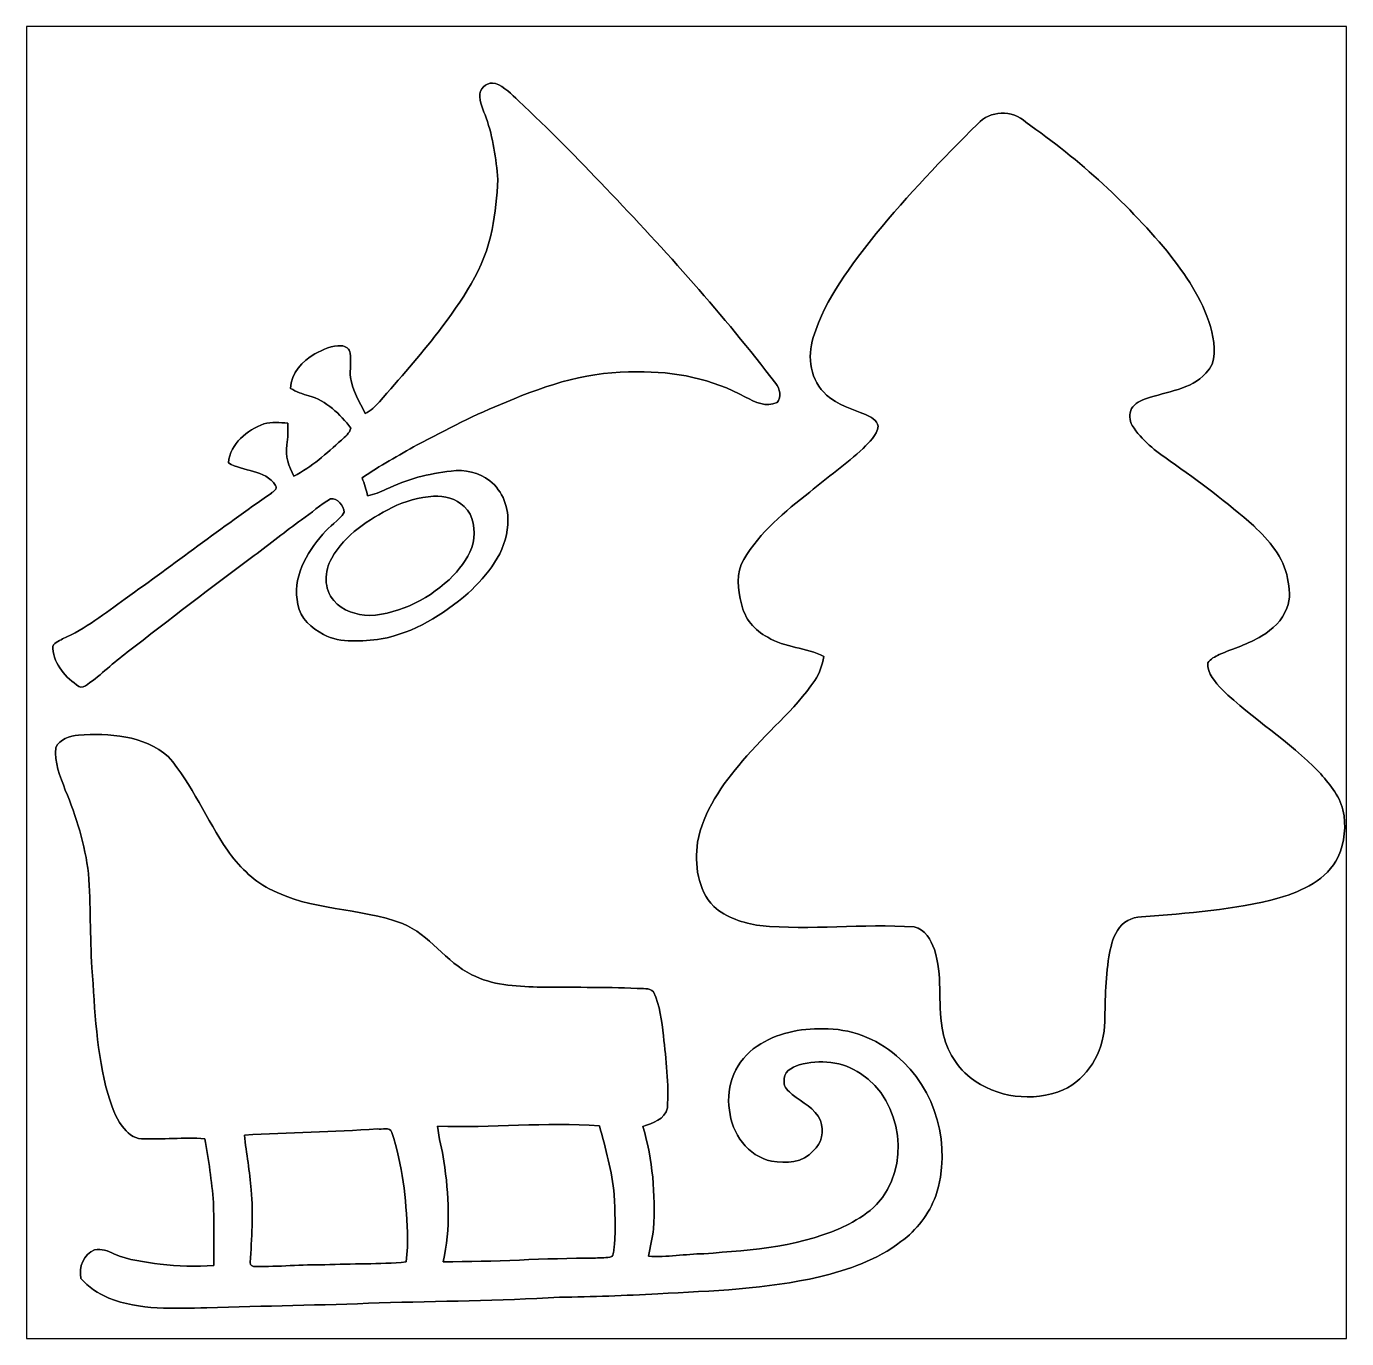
# Model space of a CAD drawing. Header units: centimetres. Extents: x -16.8 to 16.8, y -16.7 to 16.7.
import ezdxf

# ---------------------------------------------------------------- set-up
doc = ezdxf.new("R2010")
doc.units = ezdxf.units.CM
doc.header["$MEASUREMENT"] = 0
doc.layers.add('Layer 1', color=7, linetype='Continuous')

msp = doc.modelspace()

# ---------------------------------------------------------------- linework, layer by layer
at = {"layer": 'Layer 1', "color": 7}
for points, knots in [([(-16.77458, 16.66875), (-16.77458, 16.66875), (16.77458, 16.66875), (16.77458, 16.66875), (16.77458, 16.66875), (16.77458, 16.66875), (16.77458, -16.66875), (16.77458, -16.66875), (16.77458, -16.66875), (16.77458, -16.66875), (-16.77458, -16.66875), (-16.77458, -16.66875), (-16.77458, -16.66875), (-16.77458, -16.66875), (-16.77458, 16.66875), (-16.77458, 16.66875), (-16.77458, 16.66875), (-16.77458, 16.66875), (-16.77458, 16.66875), (-16.77458, 16.66875)], [0, 0, 0, 0, 0.16666667, 0.16666667, 0.16666667, 0.16666667, 0.33333333, 0.33333333, 0.33333333, 0.33333333, 0.5, 0.5, 0.5, 0.5, 0.66666667, 0.66666667, 0.66666667, 0.66666667, 1, 1, 1, 1]), ([(-5.24969, 14.95884), (-5.26486, 14.74047), (-5.15691, 14.54467), (-5.0927, 14.34324), (-5.0927, 14.34324), (-4.90432, 13.84441), (-4.84399, 13.30995), (-4.79108, 12.7829), (-4.79108, 12.7829), (-4.8006, 12.35392), (-4.8701, 11.92777), (-4.93959, 11.50514), (-4.93959, 11.50514), (-5.12233, 10.52371), (-5.71394, 9.69186), (-6.30061, 8.91046), (-6.30061, 8.91046), (-6.77827, 8.29874), (-7.29051, 7.71525), (-7.80203, 7.13211), (-7.80203, 7.13211), (-7.90399, 7.01216), (-8.02076, 6.90562), (-8.16151, 6.83366), (-8.16151, 6.83366), (-8.30368, 7.1307), (-8.48819, 7.4168), (-8.53793, 7.74876), (-8.53793, 7.74876), (-8.55274, 7.95373), (-8.52593, 8.1594), (-8.54498, 8.36436), (-8.54498, 8.36436), (-8.55098, 8.47584), (-8.66528, 8.54675), (-8.76723, 8.55557), (-8.76723, 8.55557), (-9.00924, 8.56862), (-9.23325, 8.45961), (-9.44069, 8.34849), (-9.44069, 8.34849), (-9.76595, 8.17104), (-10.05558, 7.86201), (-10.05946, 7.47042), (-10.05946, 7.47042), (-9.91306, 7.3914), (-9.76101, 7.32226), (-9.59767, 7.28627), (-9.59767, 7.28627), (-9.14859, 7.16703), (-8.80463, 6.81637), (-8.52629, 6.46218), (-8.52629, 6.46218), (-8.56121, 6.33236), (-8.67516, 6.24664), (-8.76794, 6.15738), (-8.76794, 6.15738), (-9.14823, 5.8233), (-9.52041, 5.4677), (-9.98008, 5.24334), (-9.98008, 5.24334), (-10.09615, 5.48816), (-10.21009, 5.75733), (-10.15259, 6.03426), (-10.15259, 6.03426), (-10.12684, 6.21841), (-10.12931, 6.40433), (-10.13284, 6.58918), (-10.13284, 6.58918), (-10.33321, 6.60082), (-10.541, 6.62411), (-10.73679, 6.57119), (-10.73679, 6.57119), (-11.16542, 6.40256), (-11.59263, 6.08118), (-11.6399, 5.58483), (-11.6399, 5.58483), (-11.26384, 5.33894), (-10.71139, 5.42608), (-10.44469, 5.00486), (-10.44469, 5.00486), (-10.38472, 4.91525), (-10.49937, 4.85281), (-10.55793, 4.80519), (-10.55793, 4.80519), (-11.81029, 3.93665), (-13.01926, 3.00778), (-14.26316, 2.1276), (-14.26316, 2.1276), (-14.77151, 1.75613), (-15.27422, 1.36349), (-15.85419, 1.10843), (-15.85419, 1.10843), (-15.94803, 1.04528), (-16.11665, 1.00471), (-16.10466, 0.86466), (-16.10466, 0.86466), (-16.07185, 0.45367), (-15.77305, 0.11924), (-15.44285, -0.09807), (-15.44285, -0.09807), (-15.37264, -0.15381), (-15.28798, -0.09031), (-15.22589, -0.05221), (-15.22589, -0.05221), (-14.87099, 0.20144), (-14.55773, 0.50729), (-14.21095, 0.77117), (-14.21095, 0.77117), (-13.13815, 1.59138), (-12.07664, 2.42746), (-10.98656, 3.22509), (-10.98656, 3.22509), (-10.58016, 3.52249), (-10.1914, 3.84316), (-9.77865, 4.13244), (-9.77865, 4.13244), (-9.52923, 4.30495), (-9.3091, 4.51873), (-9.04416, 4.66866), (-9.04416, 4.66866), (-8.86001, 4.68665), (-8.71855, 4.49016), (-8.69668, 4.32576), (-8.69668, 4.32576), (-8.83179, 4.10316), (-9.07662, 3.97298), (-9.23925, 3.77049), (-9.23925, 3.77049), (-9.65447, 3.28824), (-10.03194, 2.64301), (-9.87354, 1.9812), (-9.87354, 1.9812), (-9.81463, 1.63266), (-9.52571, 1.37231), (-9.22161, 1.22202), (-9.22161, 1.22202), (-8.77429, 0.9839), (-8.2423, 1.05445), (-7.76041, 1.10596), (-7.76041, 1.10596), (-6.92644, 1.26189), (-6.18067, 1.71697), (-5.54884, 2.26801), (-5.54884, 2.26801), (-5.05601, 2.72486), (-4.57659, 3.30306), (-4.54201, 4.00579), (-4.54201, 4.00579), (-4.50003, 4.42383), (-4.66725, 4.86269), (-4.99674, 5.12692), (-4.99674, 5.12692), (-5.26944, 5.34353), (-5.63739, 5.41514), (-5.97817, 5.3721), (-5.97817, 5.3721), (-6.54791, 5.30966), (-7.11306, 5.16467), (-7.62811, 4.90961), (-7.62811, 4.90961), (-7.7791, 4.83623), (-7.93785, 4.77837), (-8.10189, 4.74204), (-8.10189, 4.74204), (-8.14176, 4.89726), (-8.18515, 5.05072), (-8.24195, 5.20065), (-8.24195, 5.20065), (-7.79427, 5.50898), (-7.31626, 5.76933), (-6.84424, 6.03709), (-6.84424, 6.03709), (-6.09882, 6.41985), (-5.35975, 6.82025), (-4.57694, 7.12329), (-4.57694, 7.12329), (-3.52919, 7.57696), (-2.40594, 7.9248), (-1.25236, 7.88917), (-1.25236, 7.88917), (-0.30127, 7.91386), (0.66358, 7.71066), (1.50036, 7.25205), (1.50036, 7.25205), (1.74449, 7.12117), (2.02424, 6.98465), (2.30329, 7.11271), (2.30329, 7.11271), (2.42288, 7.25452), (2.37666, 7.46125), (2.27189, 7.59707), (2.27189, 7.59707), (0.93768, 9.33873), (-0.52952, 10.97421), (-2.04611, 12.55783), (-2.04611, 12.55783), (-2.76754, 13.31771), (-3.50485, 14.06349), (-4.26861, 14.78104), (-4.26861, 14.78104), (-4.4517, 14.94261), (-4.61821, 15.13628), (-4.85634, 15.21813), (-4.85634, 15.21813), (-5.03837, 15.26928), (-5.2197, 15.13452), (-5.24969, 14.95884), (-5.24969, 14.95884), (-5.24969, 14.95884), (-5.24969, 14.95884), (-5.24969, 14.95884)], [0, 0, 0, 0, 0.01851852, 0.01851852, 0.01851852, 0.01851852, 0.03703704, 0.03703704, 0.03703704, 0.03703704, 0.05555556, 0.05555556, 0.05555556, 0.05555556, 0.07407407, 0.07407407, 0.07407407, 0.07407407, 0.09259259, 0.09259259, 0.09259259, 0.09259259, 0.11111111, 0.11111111, 0.11111111, 0.11111111, 0.12962963, 0.12962963, 0.12962963, 0.12962963, 0.14814815, 0.14814815, 0.14814815, 0.14814815, 0.16666667, 0.16666667, 0.16666667, 0.16666667, 0.18518519, 0.18518519, 0.18518519, 0.18518519, 0.2037037, 0.2037037, 0.2037037, 0.2037037, 0.22222222, 0.22222222, 0.22222222, 0.22222222, 0.24074074, 0.24074074, 0.24074074, 0.24074074, 0.25925926, 0.25925926, 0.25925926, 0.25925926, 0.27777778, 0.27777778, 0.27777778, 0.27777778, 0.2962963, 0.2962963, 0.2962963, 0.2962963, 0.31481481, 0.31481481, 0.31481481, 0.31481481, 0.33333333, 0.33333333, 0.33333333, 0.33333333, 0.35185185, 0.35185185, 0.35185185, 0.35185185, 0.37037037, 0.37037037, 0.37037037, 0.37037037, 0.38888889, 0.38888889, 0.38888889, 0.38888889, 0.40740741, 0.40740741, 0.40740741, 0.40740741, 0.42592593, 0.42592593, 0.42592593, 0.42592593, 0.44444444, 0.44444444, 0.44444444, 0.44444444, 0.46296296, 0.46296296, 0.46296296, 0.46296296, 0.48148148, 0.48148148, 0.48148148, 0.48148148, 0.5, 0.5, 0.5, 0.5, 0.51851852, 0.51851852, 0.51851852, 0.51851852, 0.53703704, 0.53703704, 0.53703704, 0.53703704, 0.55555556, 0.55555556, 0.55555556, 0.55555556, 0.57407407, 0.57407407, 0.57407407, 0.57407407, 0.59259259, 0.59259259, 0.59259259, 0.59259259, 0.61111111, 0.61111111, 0.61111111, 0.61111111, 0.62962963, 0.62962963, 0.62962963, 0.62962963, 0.64814815, 0.64814815, 0.64814815, 0.64814815, 0.66666667, 0.66666667, 0.66666667, 0.66666667, 0.68518519, 0.68518519, 0.68518519, 0.68518519, 0.7037037, 0.7037037, 0.7037037, 0.7037037, 0.72222222, 0.72222222, 0.72222222, 0.72222222, 0.74074074, 0.74074074, 0.74074074, 0.74074074, 0.75925926, 0.75925926, 0.75925926, 0.75925926, 0.77777778, 0.77777778, 0.77777778, 0.77777778, 0.7962963, 0.7962963, 0.7962963, 0.7962963, 0.81481481, 0.81481481, 0.81481481, 0.81481481, 0.83333333, 0.83333333, 0.83333333, 0.83333333, 0.85185185, 0.85185185, 0.85185185, 0.85185185, 0.87037037, 0.87037037, 0.87037037, 0.87037037, 0.88888889, 0.88888889, 0.88888889, 0.88888889, 0.90740741, 0.90740741, 0.90740741, 0.90740741, 0.92592593, 0.92592593, 0.92592593, 0.92592593, 0.94444444, 0.94444444, 0.94444444, 0.94444444, 0.96296296, 0.96296296, 0.96296296, 0.96296296, 1, 1, 1, 1]), ([(7.40092, 14.18943), (6.49605, 13.30501), (5.63562, 12.37439), (4.82036, 11.40672), (4.82036, 11.40672), (4.18606, 10.59991), (3.53095, 9.76348), (3.22439, 8.76864), (3.22439, 8.76864), (3.06105, 8.26911), (3.15454, 7.65881), (3.56341, 7.30356), (3.56341, 7.30356), (3.84528, 7.05802), (4.20723, 6.94408), (4.54872, 6.80932), (4.54872, 6.80932), (4.68277, 6.7504), (4.84399, 6.66291), (4.87645, 6.50946), (4.87645, 6.50946), (4.83623, 6.27803), (4.65314, 6.10623), (4.49298, 5.94924), (4.49298, 5.94924), (4.06717, 5.54708), (3.58281, 5.21406), (3.13443, 4.83835), (3.13443, 4.83835), (2.50578, 4.34446), (1.87254, 3.82129), (1.45627, 3.12702), (1.45627, 3.12702), (1.25659, 2.78412), (1.30704, 2.36255), (1.39912, 1.99496), (1.39912, 1.99496), (1.48026, 1.63195), (1.72826, 1.31163), (2.06693, 1.15217), (2.06693, 1.15217), (2.50225, 0.87418), (3.04765, 0.90382), (3.49673, 0.65723), (3.49673, 0.65723), (3.44699, 0.44768), (3.38984, 0.23213), (3.26425, 0.05362), (3.26425, 0.05362), (2.74884, -0.71155), (2.01154, -1.28517), (1.42734, -1.99178), (1.42734, -1.99178), (0.91158, -2.59221), (0.42933, -3.26461), (0.28293, -4.05906), (0.28293, -4.05906), (0.20532, -4.62633), (0.28399, -5.25815), (0.69497, -5.68995), (0.69497, -5.68995), (1.01459, -5.98241), (1.44568, -6.10623), (1.86373, -6.17467), (1.86373, -6.17467), (3.169, -6.30696), (4.48169, -6.11434), (5.78838, -6.21171), (5.78838, -6.21171), (6.06884, -6.26816), (6.21383, -6.53909), (6.30273, -6.78639), (6.30273, -6.78639), (6.51933, -7.4295), (6.38422, -8.11883), (6.49922, -8.77817), (6.49922, -8.77817), (6.57542, -9.2643), (6.82554, -9.73102), (7.2136, -10.03829), (7.2136, -10.03829), (7.87012, -10.55158), (8.8071, -10.66835), (9.5758, -10.35262), (9.5758, -10.35262), (10.19881, -10.06616), (10.58227, -9.40294), (10.62955, -8.73196), (10.62955, -8.73196), (10.64683, -8.14246), (10.64507, -7.54944), (10.7382, -6.9656), (10.7382, -6.9656), (10.78265, -6.73559), (10.82499, -6.49781), (10.95798, -6.29955), (10.95798, -6.29955), (11.07899, -6.08365), (11.32029, -5.96194), (11.56406, -5.95665), (11.56406, -5.95665), (12.73775, -5.85576), (13.92696, -5.78309), (15.0689, -5.47264), (15.0689, -5.47264), (15.65451, -5.29519), (16.28704, -5.01474), (16.56433, -4.42983), (16.56433, -4.42983), (16.72766, -4.05977), (16.77917, -3.63291), (16.68604, -3.23815), (16.68604, -3.23815), (16.59537, -2.85679), (16.32303, -2.55834), (16.07502, -2.26907), (16.07502, -2.26907), (15.32643, -1.49084), (14.39122, -0.92604), (13.61264, -0.18133), (13.61264, -0.18133), (13.45106, 0.01517), (13.23199, 0.22437), (13.2521, 0.50024), (13.2521, 0.50024), (13.32124, 0.60078), (13.43484, 0.65687), (13.54173, 0.70838), (13.54173, 0.70838), (13.90262, 0.86325), (14.28503, 0.97614), (14.62087, 1.18428), (14.62087, 1.18428), (14.89745, 1.34479), (15.15463, 1.57656), (15.25623, 1.88842), (15.25623, 1.88842), (15.36594, 2.12549), (15.32537, 2.39713), (15.27881, 2.64442), (15.27881, 2.64442), (15.18179, 3.18382), (14.80291, 3.61209), (14.41909, 3.97686), (14.41909, 3.97686), (13.7474, 4.572), (13.02949, 5.11316), (12.2936, 5.6261), (12.2936, 5.6261), (11.9313, 5.87834), (11.56829, 6.15315), (11.33087, 6.53309), (11.33087, 6.53309), (11.26031, 6.65974), (11.24797, 6.82731), (11.31605, 6.95748), (11.31605, 6.95748), (11.3979, 7.09436), (11.55171, 7.16386), (11.6967, 7.21431), (11.6967, 7.21431), (12.20823, 7.39352), (12.81783, 7.43761), (13.20412, 7.85636), (13.20412, 7.85636), (13.49551, 8.12906), (13.42531, 8.56156), (13.35476, 8.91117), (13.35476, 8.91117), (13.17061, 9.62519), (12.76174, 10.25737), (12.31512, 10.83416), (12.31512, 10.83416), (11.25291, 12.13273), (10.00301, 13.27644), (8.62718, 14.23599), (8.62718, 14.23599), (8.28534, 14.55244), (7.71137, 14.54044), (7.40092, 14.18943), (7.40092, 14.18943), (7.40092, 14.18943), (7.40092, 14.18943), (7.40092, 14.18943)], [0, 0, 0, 0, 0.0212766, 0.0212766, 0.0212766, 0.0212766, 0.04255319, 0.04255319, 0.04255319, 0.04255319, 0.06382979, 0.06382979, 0.06382979, 0.06382979, 0.08510638, 0.08510638, 0.08510638, 0.08510638, 0.10638298, 0.10638298, 0.10638298, 0.10638298, 0.12765957, 0.12765957, 0.12765957, 0.12765957, 0.14893617, 0.14893617, 0.14893617, 0.14893617, 0.17021277, 0.17021277, 0.17021277, 0.17021277, 0.19148936, 0.19148936, 0.19148936, 0.19148936, 0.21276596, 0.21276596, 0.21276596, 0.21276596, 0.23404255, 0.23404255, 0.23404255, 0.23404255, 0.25531915, 0.25531915, 0.25531915, 0.25531915, 0.27659574, 0.27659574, 0.27659574, 0.27659574, 0.29787234, 0.29787234, 0.29787234, 0.29787234, 0.31914894, 0.31914894, 0.31914894, 0.31914894, 0.34042553, 0.34042553, 0.34042553, 0.34042553, 0.36170213, 0.36170213, 0.36170213, 0.36170213, 0.38297872, 0.38297872, 0.38297872, 0.38297872, 0.40425532, 0.40425532, 0.40425532, 0.40425532, 0.42553191, 0.42553191, 0.42553191, 0.42553191, 0.44680851, 0.44680851, 0.44680851, 0.44680851, 0.46808511, 0.46808511, 0.46808511, 0.46808511, 0.4893617, 0.4893617, 0.4893617, 0.4893617, 0.5106383, 0.5106383, 0.5106383, 0.5106383, 0.53191489, 0.53191489, 0.53191489, 0.53191489, 0.55319149, 0.55319149, 0.55319149, 0.55319149, 0.57446809, 0.57446809, 0.57446809, 0.57446809, 0.59574468, 0.59574468, 0.59574468, 0.59574468, 0.61702128, 0.61702128, 0.61702128, 0.61702128, 0.63829787, 0.63829787, 0.63829787, 0.63829787, 0.65957447, 0.65957447, 0.65957447, 0.65957447, 0.68085106, 0.68085106, 0.68085106, 0.68085106, 0.70212766, 0.70212766, 0.70212766, 0.70212766, 0.72340426, 0.72340426, 0.72340426, 0.72340426, 0.74468085, 0.74468085, 0.74468085, 0.74468085, 0.76595745, 0.76595745, 0.76595745, 0.76595745, 0.78723404, 0.78723404, 0.78723404, 0.78723404, 0.80851064, 0.80851064, 0.80851064, 0.80851064, 0.82978723, 0.82978723, 0.82978723, 0.82978723, 0.85106383, 0.85106383, 0.85106383, 0.85106383, 0.87234043, 0.87234043, 0.87234043, 0.87234043, 0.89361702, 0.89361702, 0.89361702, 0.89361702, 0.91489362, 0.91489362, 0.91489362, 0.91489362, 0.93617021, 0.93617021, 0.93617021, 0.93617021, 0.95744681, 0.95744681, 0.95744681, 0.95744681, 1, 1, 1, 1]), ([(-6.42514, 4.73004), (-6.14751, 4.74627), (-5.85153, 4.6796), (-5.65256, 4.47216), (-5.65256, 4.47216), (-5.39362, 4.24603), (-5.36399, 3.86468), (-5.41973, 3.54718), (-5.41973, 3.54718), (-5.49663, 3.22333), (-5.70971, 2.95875), (-5.9249, 2.71463), (-5.9249, 2.71463), (-6.49288, 2.15159), (-7.2457, 1.74837), (-8.05392, 1.70004), (-8.05392, 1.70004), (-8.38518, 1.72191), (-8.74219, 1.81434), (-8.96126, 2.08139), (-8.96126, 2.08139), (-9.22549, 2.36784), (-9.19939, 2.83563), (-9.01453, 3.15807), (-9.01453, 3.15807), (-8.68292, 3.76202), (-8.07508, 4.13632), (-7.4803, 4.44288), (-7.4803, 4.44288), (-7.15469, 4.6161), (-6.79097, 4.699), (-6.42514, 4.73004)], [0, 0, 0, 0, 0.11111111, 0.11111111, 0.11111111, 0.11111111, 0.22222222, 0.22222222, 0.22222222, 0.22222222, 0.33333333, 0.33333333, 0.33333333, 0.33333333, 0.44444444, 0.44444444, 0.44444444, 0.44444444, 0.55555556, 0.55555556, 0.55555556, 0.55555556, 0.66666667, 0.66666667, 0.66666667, 0.66666667, 0.77777778, 0.77777778, 0.77777778, 0.77777778, 1, 1, 1, 1]), ([(-15.45449, -1.33879), (-15.66439, -1.36278), (-15.93709, -1.43263), (-16.02246, -1.65135), (-16.02246, -1.65135), (-16.0722, -2.03024), (-15.91698, -2.38619), (-15.78575, -2.73191), (-15.78575, -2.73191), (-15.50106, -3.4096), (-15.28339, -4.12009), (-15.19767, -4.85211), (-15.19767, -4.85211), (-15.13664, -5.64938), (-15.16204, -6.45019), (-15.10771, -7.24817), (-15.10771, -7.24817), (-15.03574, -8.32732), (-14.9927, -9.42164), (-14.69954, -10.46903), (-14.69954, -10.46903), (-14.60853, -10.74737), (-14.52809, -11.04018), (-14.3383, -11.26984), (-14.3383, -11.26984), (-14.22329, -11.42718), (-14.05537, -11.59051), (-13.84829, -11.59157), (-13.84829, -11.59157), (-13.31242, -11.61062), (-12.77479, -11.55524), (-12.23927, -11.59016), (-12.23927, -11.59016), (-12.14296, -12.12744), (-12.06218, -12.6679), (-12.02231, -13.21259), (-12.02231, -13.21259), (-12.00115, -13.74528), (-12.01208, -14.27868), (-12.01244, -14.81173), (-12.01244, -14.81173), (-12.4654, -14.84101), (-12.9219, -14.84136), (-13.37204, -14.77716), (-13.37204, -14.77716), (-13.76962, -14.72142), (-14.1799, -14.68473), (-14.54856, -14.51328), (-14.54856, -14.51328), (-14.70201, -14.44202), (-14.86747, -14.38628), (-15.04033, -14.41132), (-15.04033, -14.41132), (-15.32502, -14.52351), (-15.44779, -14.85194), (-15.39064, -15.1384), (-15.39064, -15.1384), (-15.20719, -15.36594), (-14.94614, -15.51764), (-14.68296, -15.63793), (-14.68296, -15.63793), (-13.8938, -15.95755), (-13.02103, -15.89969), (-12.18883, -15.88523), (-12.18883, -15.88523), (-10.72903, -15.8369), (-9.26853, -15.82349), (-7.80944, -15.76141), (-7.80944, -15.76141), (-6.28156, -15.72225), (-4.75333, -15.7039), (-3.22686, -15.61888), (-3.22686, -15.61888), (-2.39219, -15.60654), (-1.55787, -15.57937), (-0.72461, -15.52787), (-0.72461, -15.52787), (0.64911, -15.45731), (2.03764, -15.41427), (3.38243, -15.09959), (3.38243, -15.09959), (4.11304, -14.91721), (4.85387, -14.67556), (5.45218, -14.20248), (5.45218, -14.20248), (5.85258, -13.91638), (6.16797, -13.50574), (6.33695, -13.04361), (6.33695, -13.04361), (6.75746, -11.80218), (6.34894, -10.31804), (5.33576, -9.4809), (5.33576, -9.4809), (4.82529, -9.03887), (4.15149, -8.78593), (3.47521, -8.79792), (3.47521, -8.79792), (2.89066, -8.78593), (2.28494, -8.9087), (1.79493, -9.2396), (1.79493, -9.2396), (1.27317, -9.58462), (0.98319, -10.24396), (1.09714, -10.86203), (1.09714, -10.86203), (1.14229, -11.45575), (1.56281, -12.04172), (2.16641, -12.15919), (2.16641, -12.15919), (2.52659, -12.22304), (2.96757, -12.20505), (3.22227, -11.90025), (3.22227, -11.90025), (3.45369, -11.71822), (3.4925, -11.39507), (3.40678, -11.12873), (3.40678, -11.12873), (3.27695, -10.80911), (2.93405, -10.68105), (2.69169, -10.46621), (2.69169, -10.46621), (2.60209, -10.37908), (2.46345, -10.287), (2.48356, -10.14448), (2.48356, -10.14448), (2.44263, -9.90353), (2.67935, -9.77194), (2.86879, -9.71091), (2.86879, -9.71091), (3.3849, -9.57897), (3.97898, -9.62131), (4.42419, -9.93563), (4.42419, -9.93563), (5.50298, -10.62849), (5.71077, -12.33029), (4.83341, -13.2648), (4.83341, -13.2648), (4.63338, -13.47364), (4.37762, -13.62146), (4.12821, -13.76398), (4.12821, -13.76398), (2.98697, -14.33089), (1.69086, -14.4212), (0.44132, -14.51222), (0.44132, -14.51222), (-0.02858, -14.5228), (-0.49459, -14.60571), (-0.96555, -14.57678), (-0.96555, -14.57678), (-0.92075, -14.345), (-0.86642, -14.11464), (-0.83679, -13.88039), (-0.83679, -13.88039), (-0.78564, -13.00797), (-0.85408, -12.12215), (-1.1049, -11.28219), (-1.1049, -11.28219), (-0.86395, -11.18553), (-0.54187, -11.11109), (-0.48472, -10.80805), (-0.48472, -10.80805), (-0.44238, -10.19669), (-0.52105, -9.58533), (-0.58314, -8.97819), (-0.58314, -8.97819), (-0.63041, -8.59896), (-0.67028, -8.20667), (-0.8382, -7.85848), (-0.8382, -7.85848), (-0.94121, -7.74665), (-1.12148, -7.78969), (-1.25201, -7.77064), (-1.25201, -7.77064), (-2.09868, -7.73395), (-2.94605, -7.74982), (-3.79307, -7.73924), (-3.79307, -7.73924), (-4.35363, -7.71842), (-4.94312, -7.69056), (-5.45006, -7.42491), (-5.45006, -7.42491), (-6.12281, -7.10847), (-6.51545, -6.39798), (-7.21642, -6.12669), (-7.21642, -6.12669), (-8.30968, -5.70512), (-9.55816, -5.81131), (-10.60133, -5.23875), (-10.60133, -5.23875), (-11.04159, -5.02038), (-11.38414, -4.65243), (-11.66707, -4.25873), (-11.66707, -4.25873), (-12.19906, -3.4858), (-12.54972, -2.59292), (-13.16955, -1.88031), (-13.16955, -1.88031), (-13.78514, -1.33985), (-14.67485, -1.28164), (-15.45449, -1.33879)], [0, 0, 0, 0, 0.01960784, 0.01960784, 0.01960784, 0.01960784, 0.03921569, 0.03921569, 0.03921569, 0.03921569, 0.05882353, 0.05882353, 0.05882353, 0.05882353, 0.07843137, 0.07843137, 0.07843137, 0.07843137, 0.09803922, 0.09803922, 0.09803922, 0.09803922, 0.11764706, 0.11764706, 0.11764706, 0.11764706, 0.1372549, 0.1372549, 0.1372549, 0.1372549, 0.15686275, 0.15686275, 0.15686275, 0.15686275, 0.17647059, 0.17647059, 0.17647059, 0.17647059, 0.19607843, 0.19607843, 0.19607843, 0.19607843, 0.21568627, 0.21568627, 0.21568627, 0.21568627, 0.23529412, 0.23529412, 0.23529412, 0.23529412, 0.25490196, 0.25490196, 0.25490196, 0.25490196, 0.2745098, 0.2745098, 0.2745098, 0.2745098, 0.29411765, 0.29411765, 0.29411765, 0.29411765, 0.31372549, 0.31372549, 0.31372549, 0.31372549, 0.33333333, 0.33333333, 0.33333333, 0.33333333, 0.35294118, 0.35294118, 0.35294118, 0.35294118, 0.37254902, 0.37254902, 0.37254902, 0.37254902, 0.39215686, 0.39215686, 0.39215686, 0.39215686, 0.41176471, 0.41176471, 0.41176471, 0.41176471, 0.43137255, 0.43137255, 0.43137255, 0.43137255, 0.45098039, 0.45098039, 0.45098039, 0.45098039, 0.47058824, 0.47058824, 0.47058824, 0.47058824, 0.49019608, 0.49019608, 0.49019608, 0.49019608, 0.50980392, 0.50980392, 0.50980392, 0.50980392, 0.52941176, 0.52941176, 0.52941176, 0.52941176, 0.54901961, 0.54901961, 0.54901961, 0.54901961, 0.56862745, 0.56862745, 0.56862745, 0.56862745, 0.58823529, 0.58823529, 0.58823529, 0.58823529, 0.60784314, 0.60784314, 0.60784314, 0.60784314, 0.62745098, 0.62745098, 0.62745098, 0.62745098, 0.64705882, 0.64705882, 0.64705882, 0.64705882, 0.66666667, 0.66666667, 0.66666667, 0.66666667, 0.68627451, 0.68627451, 0.68627451, 0.68627451, 0.70588235, 0.70588235, 0.70588235, 0.70588235, 0.7254902, 0.7254902, 0.7254902, 0.7254902, 0.74509804, 0.74509804, 0.74509804, 0.74509804, 0.76470588, 0.76470588, 0.76470588, 0.76470588, 0.78431373, 0.78431373, 0.78431373, 0.78431373, 0.80392157, 0.80392157, 0.80392157, 0.80392157, 0.82352941, 0.82352941, 0.82352941, 0.82352941, 0.84313725, 0.84313725, 0.84313725, 0.84313725, 0.8627451, 0.8627451, 0.8627451, 0.8627451, 0.88235294, 0.88235294, 0.88235294, 0.88235294, 0.90196078, 0.90196078, 0.90196078, 0.90196078, 0.92156863, 0.92156863, 0.92156863, 0.92156863, 0.94117647, 0.94117647, 0.94117647, 0.94117647, 0.96078431, 0.96078431, 0.96078431, 0.96078431, 1, 1, 1, 1]), ([(-11.23139, -11.49914), (-10.10461, -11.43635), (-8.97608, -11.41377), (-7.84931, -11.34286), (-7.84931, -11.34286), (-7.75018, -11.37109), (-7.52934, -11.27372), (-7.48806, -11.43), (-7.48806, -11.43), (-7.21713, -12.24915), (-7.12117, -13.11804), (-7.09013, -13.9767), (-7.09013, -13.9767), (-7.07319, -14.22576), (-7.10283, -14.47377), (-7.11906, -14.72283), (-7.11906, -14.72283), (-7.80768, -14.78597), (-8.49983, -14.75775), (-9.18951, -14.79444), (-9.18951, -14.79444), (-9.779, -14.78386), (-10.36673, -14.84595), (-10.95587, -14.83713), (-10.95587, -14.83713), (-11.0176, -14.83995), (-11.10333, -14.81243), (-11.08534, -14.73447), (-11.08534, -14.73447), (-11.05182, -14.12134), (-11.00067, -13.5068), (-11.06135, -12.89367), (-11.06135, -12.89367), (-11.09521, -12.42624), (-11.18658, -11.96516), (-11.23139, -11.49914)], [0, 0, 0, 0, 0.1, 0.1, 0.1, 0.1, 0.2, 0.2, 0.2, 0.2, 0.3, 0.3, 0.3, 0.3, 0.4, 0.4, 0.4, 0.4, 0.5, 0.5, 0.5, 0.5, 0.6, 0.6, 0.6, 0.6, 0.7, 0.7, 0.7, 0.7, 0.8, 0.8, 0.8, 0.8, 1, 1, 1, 1]), ([(-6.32213, -11.27337), (-4.95194, -11.31887), (-3.58034, -11.16718), (-2.21051, -11.26208), (-2.21051, -11.26208), (-2.05775, -11.83957), (-1.88524, -12.41672), (-1.83797, -13.01538), (-1.83797, -13.01538), (-1.80869, -13.43836), (-1.80234, -13.86346), (-1.82774, -14.28715), (-1.82774, -14.28715), (-1.85032, -14.37887), (-1.83233, -14.49952), (-1.89336, -14.58277), (-1.89336, -14.58277), (-2.026, -14.63005), (-2.17311, -14.60676), (-2.30964, -14.62264), (-2.30964, -14.62264), (-3.60116, -14.62334), (-4.89021, -14.72318), (-6.18173, -14.71612), (-6.18173, -14.71612), (-5.99052, -13.87828), (-6.03603, -13.00762), (-6.16232, -12.16378), (-6.16232, -12.16378), (-6.2036, -11.86462), (-6.30661, -11.57605), (-6.32213, -11.27337)], [0, 0, 0, 0, 0.11111111, 0.11111111, 0.11111111, 0.11111111, 0.22222222, 0.22222222, 0.22222222, 0.22222222, 0.33333333, 0.33333333, 0.33333333, 0.33333333, 0.44444444, 0.44444444, 0.44444444, 0.44444444, 0.55555556, 0.55555556, 0.55555556, 0.55555556, 0.66666667, 0.66666667, 0.66666667, 0.66666667, 0.77777778, 0.77777778, 0.77777778, 0.77777778, 1, 1, 1, 1])]:
    msp.add_open_spline(points, degree=3, knots=knots, dxfattribs=at)
at = {"layer": 'Layer 1', "color": 251}
for points, knots in [([(-5.24969, 14.95884), (-5.2197, 15.13452), (-5.03837, 15.26928), (-4.85634, 15.21813), (-4.85634, 15.21813), (-4.61821, 15.13628), (-4.4517, 14.94261), (-4.26861, 14.78104), (-4.26861, 14.78104), (-3.50485, 14.06349), (-2.76754, 13.31771), (-2.04611, 12.55783), (-2.04611, 12.55783), (-0.52952, 10.97421), (0.93768, 9.33873), (2.27189, 7.59707), (2.27189, 7.59707), (2.37666, 7.46125), (2.42288, 7.25452), (2.30329, 7.11271), (2.30329, 7.11271), (2.02424, 6.98465), (1.74449, 7.12117), (1.50036, 7.25205), (1.50036, 7.25205), (0.66358, 7.71066), (-0.30127, 7.91386), (-1.25236, 7.88917), (-1.25236, 7.88917), (-2.40594, 7.9248), (-3.52919, 7.57696), (-4.57694, 7.12329), (-4.57694, 7.12329), (-5.35975, 6.82025), (-6.09882, 6.41985), (-6.84424, 6.03709), (-6.84424, 6.03709), (-7.31626, 5.76933), (-7.79427, 5.50898), (-8.24195, 5.20065), (-8.24195, 5.20065), (-8.18515, 5.05072), (-8.14176, 4.89726), (-8.10189, 4.74204), (-8.10189, 4.74204), (-7.93785, 4.77837), (-7.7791, 4.83623), (-7.62811, 4.90961), (-7.62811, 4.90961), (-7.11306, 5.16467), (-6.54791, 5.30966), (-5.97817, 5.3721), (-5.97817, 5.3721), (-5.63739, 5.41514), (-5.26944, 5.34353), (-4.99674, 5.12692), (-4.99674, 5.12692), (-4.66725, 4.86269), (-4.50003, 4.42383), (-4.54201, 4.00579), (-4.54201, 4.00579), (-4.57659, 3.30306), (-5.05601, 2.72486), (-5.54884, 2.26801), (-5.54884, 2.26801), (-6.18067, 1.71697), (-6.92644, 1.26189), (-7.76041, 1.10596), (-7.76041, 1.10596), (-8.2423, 1.05445), (-8.77429, 0.9839), (-9.22161, 1.22202), (-9.22161, 1.22202), (-9.52571, 1.37231), (-9.81463, 1.63266), (-9.87354, 1.9812), (-9.87354, 1.9812), (-10.03194, 2.64301), (-9.65447, 3.28824), (-9.23925, 3.77049), (-9.23925, 3.77049), (-9.07662, 3.97298), (-8.83179, 4.10316), (-8.69668, 4.32576), (-8.69668, 4.32576), (-8.71855, 4.49016), (-8.86001, 4.68665), (-9.04416, 4.66866), (-9.04416, 4.66866), (-9.3091, 4.51873), (-9.52923, 4.30495), (-9.77865, 4.13244), (-9.77865, 4.13244), (-10.1914, 3.84316), (-10.58016, 3.52249), (-10.98656, 3.22509), (-10.98656, 3.22509), (-12.07664, 2.42746), (-13.13815, 1.59138), (-14.21095, 0.77117), (-14.21095, 0.77117), (-14.55773, 0.50729), (-14.87099, 0.20144), (-15.22589, -0.05221), (-15.22589, -0.05221), (-15.28798, -0.09031), (-15.37264, -0.15381), (-15.44285, -0.09807), (-15.44285, -0.09807), (-15.77305, 0.11924), (-16.07185, 0.45367), (-16.10466, 0.86466), (-16.10466, 0.86466), (-16.11665, 1.00471), (-15.94803, 1.04528), (-15.85419, 1.10843), (-15.85419, 1.10843), (-15.27422, 1.36349), (-14.77151, 1.75613), (-14.26316, 2.1276), (-14.26316, 2.1276), (-13.01926, 3.00778), (-11.81029, 3.93665), (-10.55793, 4.80519), (-10.55793, 4.80519), (-10.49937, 4.85281), (-10.38472, 4.91525), (-10.44469, 5.00486), (-10.44469, 5.00486), (-10.71139, 5.42608), (-11.26384, 5.33894), (-11.6399, 5.58483), (-11.6399, 5.58483), (-11.59263, 6.08118), (-11.16542, 6.40256), (-10.73679, 6.57119), (-10.73679, 6.57119), (-10.541, 6.62411), (-10.33321, 6.60082), (-10.13284, 6.58918), (-10.13284, 6.58918), (-10.12931, 6.40433), (-10.12684, 6.21841), (-10.15259, 6.03426), (-10.15259, 6.03426), (-10.21009, 5.75733), (-10.09615, 5.48816), (-9.98008, 5.24334), (-9.98008, 5.24334), (-9.52041, 5.4677), (-9.14823, 5.8233), (-8.76794, 6.15738), (-8.76794, 6.15738), (-8.67516, 6.24664), (-8.56121, 6.33236), (-8.52629, 6.46218), (-8.52629, 6.46218), (-8.80463, 6.81637), (-9.14859, 7.16703), (-9.59767, 7.28627), (-9.59767, 7.28627), (-9.76101, 7.32226), (-9.91306, 7.3914), (-10.05946, 7.47042), (-10.05946, 7.47042), (-10.05558, 7.86201), (-9.76595, 8.17104), (-9.44069, 8.34849), (-9.44069, 8.34849), (-9.23325, 8.45961), (-9.00924, 8.56862), (-8.76723, 8.55557), (-8.76723, 8.55557), (-8.66528, 8.54675), (-8.55098, 8.47584), (-8.54498, 8.36436), (-8.54498, 8.36436), (-8.52593, 8.1594), (-8.55274, 7.95373), (-8.53793, 7.74876), (-8.53793, 7.74876), (-8.48819, 7.4168), (-8.30368, 7.1307), (-8.16151, 6.83366), (-8.16151, 6.83366), (-8.02076, 6.90562), (-7.90399, 7.01216), (-7.80203, 7.13211), (-7.80203, 7.13211), (-7.29051, 7.71525), (-6.77827, 8.29874), (-6.30061, 8.91046), (-6.30061, 8.91046), (-5.71394, 9.69186), (-5.12233, 10.52371), (-4.93959, 11.50514), (-4.93959, 11.50514), (-4.8701, 11.92777), (-4.8006, 12.35392), (-4.79108, 12.7829), (-4.79108, 12.7829), (-4.84399, 13.30995), (-4.90432, 13.84441), (-5.0927, 14.34324), (-5.0927, 14.34324), (-5.15691, 14.54467), (-5.26486, 14.74047), (-5.24969, 14.95884), (-5.24969, 14.95884), (-5.24969, 14.95884), (-5.24969, 14.95884), (-5.24969, 14.95884)], [0, 0, 0, 0, 0.01851852, 0.01851852, 0.01851852, 0.01851852, 0.03703704, 0.03703704, 0.03703704, 0.03703704, 0.05555556, 0.05555556, 0.05555556, 0.05555556, 0.07407407, 0.07407407, 0.07407407, 0.07407407, 0.09259259, 0.09259259, 0.09259259, 0.09259259, 0.11111111, 0.11111111, 0.11111111, 0.11111111, 0.12962963, 0.12962963, 0.12962963, 0.12962963, 0.14814815, 0.14814815, 0.14814815, 0.14814815, 0.16666667, 0.16666667, 0.16666667, 0.16666667, 0.18518519, 0.18518519, 0.18518519, 0.18518519, 0.2037037, 0.2037037, 0.2037037, 0.2037037, 0.22222222, 0.22222222, 0.22222222, 0.22222222, 0.24074074, 0.24074074, 0.24074074, 0.24074074, 0.25925926, 0.25925926, 0.25925926, 0.25925926, 0.27777778, 0.27777778, 0.27777778, 0.27777778, 0.2962963, 0.2962963, 0.2962963, 0.2962963, 0.31481481, 0.31481481, 0.31481481, 0.31481481, 0.33333333, 0.33333333, 0.33333333, 0.33333333, 0.35185185, 0.35185185, 0.35185185, 0.35185185, 0.37037037, 0.37037037, 0.37037037, 0.37037037, 0.38888889, 0.38888889, 0.38888889, 0.38888889, 0.40740741, 0.40740741, 0.40740741, 0.40740741, 0.42592593, 0.42592593, 0.42592593, 0.42592593, 0.44444444, 0.44444444, 0.44444444, 0.44444444, 0.46296296, 0.46296296, 0.46296296, 0.46296296, 0.48148148, 0.48148148, 0.48148148, 0.48148148, 0.5, 0.5, 0.5, 0.5, 0.51851852, 0.51851852, 0.51851852, 0.51851852, 0.53703704, 0.53703704, 0.53703704, 0.53703704, 0.55555556, 0.55555556, 0.55555556, 0.55555556, 0.57407407, 0.57407407, 0.57407407, 0.57407407, 0.59259259, 0.59259259, 0.59259259, 0.59259259, 0.61111111, 0.61111111, 0.61111111, 0.61111111, 0.62962963, 0.62962963, 0.62962963, 0.62962963, 0.64814815, 0.64814815, 0.64814815, 0.64814815, 0.66666667, 0.66666667, 0.66666667, 0.66666667, 0.68518519, 0.68518519, 0.68518519, 0.68518519, 0.7037037, 0.7037037, 0.7037037, 0.7037037, 0.72222222, 0.72222222, 0.72222222, 0.72222222, 0.74074074, 0.74074074, 0.74074074, 0.74074074, 0.75925926, 0.75925926, 0.75925926, 0.75925926, 0.77777778, 0.77777778, 0.77777778, 0.77777778, 0.7962963, 0.7962963, 0.7962963, 0.7962963, 0.81481481, 0.81481481, 0.81481481, 0.81481481, 0.83333333, 0.83333333, 0.83333333, 0.83333333, 0.85185185, 0.85185185, 0.85185185, 0.85185185, 0.87037037, 0.87037037, 0.87037037, 0.87037037, 0.88888889, 0.88888889, 0.88888889, 0.88888889, 0.90740741, 0.90740741, 0.90740741, 0.90740741, 0.92592593, 0.92592593, 0.92592593, 0.92592593, 0.94444444, 0.94444444, 0.94444444, 0.94444444, 0.96296296, 0.96296296, 0.96296296, 0.96296296, 1, 1, 1, 1]), ([(7.40092, 14.18943), (7.71137, 14.54044), (8.28534, 14.55244), (8.62718, 14.23599), (8.62718, 14.23599), (10.00301, 13.27644), (11.25291, 12.13273), (12.31512, 10.83416), (12.31512, 10.83416), (12.76174, 10.25737), (13.17061, 9.62519), (13.35476, 8.91117), (13.35476, 8.91117), (13.42531, 8.56156), (13.49551, 8.12906), (13.20412, 7.85636), (13.20412, 7.85636), (12.81783, 7.43761), (12.20823, 7.39352), (11.6967, 7.21431), (11.6967, 7.21431), (11.55171, 7.16386), (11.3979, 7.09436), (11.31605, 6.95748), (11.31605, 6.95748), (11.24797, 6.82731), (11.26031, 6.65974), (11.33087, 6.53309), (11.33087, 6.53309), (11.56829, 6.15315), (11.9313, 5.87834), (12.2936, 5.6261), (12.2936, 5.6261), (13.02949, 5.11316), (13.7474, 4.572), (14.41909, 3.97686), (14.41909, 3.97686), (14.80291, 3.61209), (15.18179, 3.18382), (15.27881, 2.64442), (15.27881, 2.64442), (15.32537, 2.39713), (15.36594, 2.12549), (15.25623, 1.88842), (15.25623, 1.88842), (15.15463, 1.57656), (14.89745, 1.34479), (14.62087, 1.18428), (14.62087, 1.18428), (14.28503, 0.97614), (13.90262, 0.86325), (13.54173, 0.70838), (13.54173, 0.70838), (13.43484, 0.65687), (13.32124, 0.60078), (13.2521, 0.50024), (13.2521, 0.50024), (13.23199, 0.22437), (13.45106, 0.01517), (13.61264, -0.18133), (13.61264, -0.18133), (14.39122, -0.92604), (15.32643, -1.49084), (16.07502, -2.26907), (16.07502, -2.26907), (16.32303, -2.55834), (16.59537, -2.85679), (16.68604, -3.23815), (16.68604, -3.23815), (16.77917, -3.63291), (16.72766, -4.05977), (16.56433, -4.42983), (16.56433, -4.42983), (16.28704, -5.01474), (15.65451, -5.29519), (15.0689, -5.47264), (15.0689, -5.47264), (13.92696, -5.78309), (12.73775, -5.85576), (11.56406, -5.95665), (11.56406, -5.95665), (11.32029, -5.96194), (11.07899, -6.08365), (10.95798, -6.29955), (10.95798, -6.29955), (10.82499, -6.49781), (10.78265, -6.73559), (10.7382, -6.9656), (10.7382, -6.9656), (10.64507, -7.54944), (10.64683, -8.14246), (10.62955, -8.73196), (10.62955, -8.73196), (10.58227, -9.40294), (10.19881, -10.06616), (9.5758, -10.35262), (9.5758, -10.35262), (8.8071, -10.66835), (7.87012, -10.55158), (7.2136, -10.03829), (7.2136, -10.03829), (6.82554, -9.73102), (6.57542, -9.2643), (6.49922, -8.77817), (6.49922, -8.77817), (6.38422, -8.11883), (6.51933, -7.4295), (6.30273, -6.78639), (6.30273, -6.78639), (6.21383, -6.53909), (6.06884, -6.26816), (5.78838, -6.21171), (5.78838, -6.21171), (4.48169, -6.11434), (3.169, -6.30696), (1.86373, -6.17467), (1.86373, -6.17467), (1.44568, -6.10623), (1.01459, -5.98241), (0.69497, -5.68995), (0.69497, -5.68995), (0.28399, -5.25815), (0.20532, -4.62633), (0.28293, -4.05906), (0.28293, -4.05906), (0.42933, -3.26461), (0.91158, -2.59221), (1.42734, -1.99178), (1.42734, -1.99178), (2.01154, -1.28517), (2.74884, -0.71155), (3.26425, 0.05362), (3.26425, 0.05362), (3.38984, 0.23213), (3.44699, 0.44768), (3.49673, 0.65723), (3.49673, 0.65723), (3.04765, 0.90382), (2.50225, 0.87418), (2.06693, 1.15217), (2.06693, 1.15217), (1.72826, 1.31163), (1.48026, 1.63195), (1.39912, 1.99496), (1.39912, 1.99496), (1.30704, 2.36255), (1.25659, 2.78412), (1.45627, 3.12702), (1.45627, 3.12702), (1.87254, 3.82129), (2.50578, 4.34446), (3.13443, 4.83835), (3.13443, 4.83835), (3.58281, 5.21406), (4.06717, 5.54708), (4.49298, 5.94924), (4.49298, 5.94924), (4.65314, 6.10623), (4.83623, 6.27803), (4.87645, 6.50946), (4.87645, 6.50946), (4.84399, 6.66291), (4.68277, 6.7504), (4.54872, 6.80932), (4.54872, 6.80932), (4.20723, 6.94408), (3.84528, 7.05802), (3.56341, 7.30356), (3.56341, 7.30356), (3.15454, 7.65881), (3.06105, 8.26911), (3.22439, 8.76864), (3.22439, 8.76864), (3.53095, 9.76348), (4.18606, 10.59991), (4.82036, 11.40672), (4.82036, 11.40672), (5.63562, 12.37439), (6.49605, 13.30501), (7.40092, 14.18943)], [0, 0, 0, 0, 0.02173913, 0.02173913, 0.02173913, 0.02173913, 0.04347826, 0.04347826, 0.04347826, 0.04347826, 0.06521739, 0.06521739, 0.06521739, 0.06521739, 0.08695652, 0.08695652, 0.08695652, 0.08695652, 0.10869565, 0.10869565, 0.10869565, 0.10869565, 0.13043478, 0.13043478, 0.13043478, 0.13043478, 0.15217391, 0.15217391, 0.15217391, 0.15217391, 0.17391304, 0.17391304, 0.17391304, 0.17391304, 0.19565217, 0.19565217, 0.19565217, 0.19565217, 0.2173913, 0.2173913, 0.2173913, 0.2173913, 0.23913043, 0.23913043, 0.23913043, 0.23913043, 0.26086957, 0.26086957, 0.26086957, 0.26086957, 0.2826087, 0.2826087, 0.2826087, 0.2826087, 0.30434783, 0.30434783, 0.30434783, 0.30434783, 0.32608696, 0.32608696, 0.32608696, 0.32608696, 0.34782609, 0.34782609, 0.34782609, 0.34782609, 0.36956522, 0.36956522, 0.36956522, 0.36956522, 0.39130435, 0.39130435, 0.39130435, 0.39130435, 0.41304348, 0.41304348, 0.41304348, 0.41304348, 0.43478261, 0.43478261, 0.43478261, 0.43478261, 0.45652174, 0.45652174, 0.45652174, 0.45652174, 0.47826087, 0.47826087, 0.47826087, 0.47826087, 0.5, 0.5, 0.5, 0.5, 0.52173913, 0.52173913, 0.52173913, 0.52173913, 0.54347826, 0.54347826, 0.54347826, 0.54347826, 0.56521739, 0.56521739, 0.56521739, 0.56521739, 0.58695652, 0.58695652, 0.58695652, 0.58695652, 0.60869565, 0.60869565, 0.60869565, 0.60869565, 0.63043478, 0.63043478, 0.63043478, 0.63043478, 0.65217391, 0.65217391, 0.65217391, 0.65217391, 0.67391304, 0.67391304, 0.67391304, 0.67391304, 0.69565217, 0.69565217, 0.69565217, 0.69565217, 0.7173913, 0.7173913, 0.7173913, 0.7173913, 0.73913043, 0.73913043, 0.73913043, 0.73913043, 0.76086957, 0.76086957, 0.76086957, 0.76086957, 0.7826087, 0.7826087, 0.7826087, 0.7826087, 0.80434783, 0.80434783, 0.80434783, 0.80434783, 0.82608696, 0.82608696, 0.82608696, 0.82608696, 0.84782609, 0.84782609, 0.84782609, 0.84782609, 0.86956522, 0.86956522, 0.86956522, 0.86956522, 0.89130435, 0.89130435, 0.89130435, 0.89130435, 0.91304348, 0.91304348, 0.91304348, 0.91304348, 0.93478261, 0.93478261, 0.93478261, 0.93478261, 0.95652174, 0.95652174, 0.95652174, 0.95652174, 1, 1, 1, 1]), ([(-6.42514, 4.73004), (-6.79097, 4.699), (-7.15469, 4.6161), (-7.4803, 4.44288), (-7.4803, 4.44288), (-8.07508, 4.13632), (-8.68292, 3.76202), (-9.01453, 3.15807), (-9.01453, 3.15807), (-9.19939, 2.83563), (-9.22549, 2.36784), (-8.96126, 2.08139), (-8.96126, 2.08139), (-8.74219, 1.81434), (-8.38518, 1.72191), (-8.05392, 1.70004), (-8.05392, 1.70004), (-7.2457, 1.74837), (-6.49288, 2.15159), (-5.9249, 2.71463), (-5.9249, 2.71463), (-5.70971, 2.95875), (-5.49663, 3.22333), (-5.41973, 3.54718), (-5.41973, 3.54718), (-5.36399, 3.86468), (-5.39362, 4.24603), (-5.65256, 4.47216), (-5.65256, 4.47216), (-5.85153, 4.6796), (-6.14751, 4.74627), (-6.42514, 4.73004)], [0, 0, 0, 0, 0.11111111, 0.11111111, 0.11111111, 0.11111111, 0.22222222, 0.22222222, 0.22222222, 0.22222222, 0.33333333, 0.33333333, 0.33333333, 0.33333333, 0.44444444, 0.44444444, 0.44444444, 0.44444444, 0.55555556, 0.55555556, 0.55555556, 0.55555556, 0.66666667, 0.66666667, 0.66666667, 0.66666667, 0.77777778, 0.77777778, 0.77777778, 0.77777778, 1, 1, 1, 1]), ([(-15.45449, -1.33879), (-14.67485, -1.28164), (-13.78514, -1.33985), (-13.16955, -1.88031), (-13.16955, -1.88031), (-12.54972, -2.59292), (-12.19906, -3.4858), (-11.66707, -4.25873), (-11.66707, -4.25873), (-11.38414, -4.65243), (-11.04159, -5.02038), (-10.60133, -5.23875), (-10.60133, -5.23875), (-9.55816, -5.81131), (-8.30968, -5.70512), (-7.21642, -6.12669), (-7.21642, -6.12669), (-6.51545, -6.39798), (-6.12281, -7.10847), (-5.45006, -7.42491), (-5.45006, -7.42491), (-4.94312, -7.69056), (-4.35363, -7.71842), (-3.79307, -7.73924), (-3.79307, -7.73924), (-2.94605, -7.74982), (-2.09868, -7.73395), (-1.25201, -7.77064), (-1.25201, -7.77064), (-1.12148, -7.78969), (-0.94121, -7.74665), (-0.8382, -7.85848), (-0.8382, -7.85848), (-0.67028, -8.20667), (-0.63041, -8.59896), (-0.58314, -8.97819), (-0.58314, -8.97819), (-0.52105, -9.58533), (-0.44238, -10.19669), (-0.48472, -10.80805), (-0.48472, -10.80805), (-0.54187, -11.11109), (-0.86395, -11.18553), (-1.1049, -11.28219), (-1.1049, -11.28219), (-0.85408, -12.12215), (-0.78564, -13.00797), (-0.83679, -13.88039), (-0.83679, -13.88039), (-0.86642, -14.11464), (-0.92075, -14.345), (-0.96555, -14.57678), (-0.96555, -14.57678), (-0.49459, -14.60571), (-0.02858, -14.5228), (0.44132, -14.51222), (0.44132, -14.51222), (1.69086, -14.4212), (2.98697, -14.33089), (4.12821, -13.76398), (4.12821, -13.76398), (4.37762, -13.62146), (4.63338, -13.47364), (4.83341, -13.2648), (4.83341, -13.2648), (5.71077, -12.33029), (5.50298, -10.62849), (4.42419, -9.93563), (4.42419, -9.93563), (3.97898, -9.62131), (3.3849, -9.57897), (2.86879, -9.71091), (2.86879, -9.71091), (2.67935, -9.77194), (2.44263, -9.90353), (2.48356, -10.14448), (2.48356, -10.14448), (2.46345, -10.287), (2.60209, -10.37908), (2.69169, -10.46621), (2.69169, -10.46621), (2.93405, -10.68105), (3.27695, -10.80911), (3.40678, -11.12873), (3.40678, -11.12873), (3.4925, -11.39507), (3.45369, -11.71822), (3.22227, -11.90025), (3.22227, -11.90025), (2.96757, -12.20505), (2.52659, -12.22304), (2.16641, -12.15919), (2.16641, -12.15919), (1.56281, -12.04172), (1.14229, -11.45575), (1.09714, -10.86203), (1.09714, -10.86203), (0.98319, -10.24396), (1.27317, -9.58462), (1.79493, -9.2396), (1.79493, -9.2396), (2.28494, -8.9087), (2.89066, -8.78593), (3.47521, -8.79792), (3.47521, -8.79792), (4.15149, -8.78593), (4.82529, -9.03887), (5.33576, -9.4809), (5.33576, -9.4809), (6.34894, -10.31804), (6.75746, -11.80218), (6.33695, -13.04361), (6.33695, -13.04361), (6.16797, -13.50574), (5.85258, -13.91638), (5.45218, -14.20248), (5.45218, -14.20248), (4.85387, -14.67556), (4.11304, -14.91721), (3.38243, -15.09959), (3.38243, -15.09959), (2.03764, -15.41427), (0.64911, -15.45731), (-0.72461, -15.52787), (-0.72461, -15.52787), (-1.55787, -15.57937), (-2.39219, -15.60654), (-3.22686, -15.61888), (-3.22686, -15.61888), (-4.75333, -15.7039), (-6.28156, -15.72225), (-7.80944, -15.76141), (-7.80944, -15.76141), (-9.26853, -15.82349), (-10.72903, -15.8369), (-12.18883, -15.88523), (-12.18883, -15.88523), (-13.02103, -15.89969), (-13.8938, -15.95755), (-14.68296, -15.63793), (-14.68296, -15.63793), (-14.94614, -15.51764), (-15.20719, -15.36594), (-15.39064, -15.1384), (-15.39064, -15.1384), (-15.44779, -14.85194), (-15.32502, -14.52351), (-15.04033, -14.41132), (-15.04033, -14.41132), (-14.86747, -14.38628), (-14.70201, -14.44202), (-14.54856, -14.51328), (-14.54856, -14.51328), (-14.1799, -14.68473), (-13.76962, -14.72142), (-13.37204, -14.77716), (-13.37204, -14.77716), (-12.9219, -14.84136), (-12.4654, -14.84101), (-12.01244, -14.81173), (-12.01244, -14.81173), (-12.01208, -14.27868), (-12.00115, -13.74528), (-12.02231, -13.21259), (-12.02231, -13.21259), (-12.06218, -12.6679), (-12.14296, -12.12744), (-12.23927, -11.59016), (-12.23927, -11.59016), (-12.77479, -11.55524), (-13.31242, -11.61062), (-13.84829, -11.59157), (-13.84829, -11.59157), (-14.05537, -11.59051), (-14.22329, -11.42718), (-14.3383, -11.26984), (-14.3383, -11.26984), (-14.52809, -11.04018), (-14.60853, -10.74737), (-14.69954, -10.46903), (-14.69954, -10.46903), (-14.9927, -9.42164), (-15.03574, -8.32732), (-15.10771, -7.24817), (-15.10771, -7.24817), (-15.16204, -6.45019), (-15.13664, -5.64938), (-15.19767, -4.85211), (-15.19767, -4.85211), (-15.28339, -4.12009), (-15.50106, -3.4096), (-15.78575, -2.73191), (-15.78575, -2.73191), (-15.91698, -2.38619), (-16.0722, -2.03024), (-16.02246, -1.65135), (-16.02246, -1.65135), (-15.93709, -1.43263), (-15.66439, -1.36278), (-15.45449, -1.33879), (-15.45449, -1.33879), (-15.45449, -1.33879), (-15.45449, -1.33879), (-15.45449, -1.33879)], [0, 0, 0, 0, 0.01923077, 0.01923077, 0.01923077, 0.01923077, 0.03846154, 0.03846154, 0.03846154, 0.03846154, 0.05769231, 0.05769231, 0.05769231, 0.05769231, 0.07692308, 0.07692308, 0.07692308, 0.07692308, 0.09615385, 0.09615385, 0.09615385, 0.09615385, 0.11538462, 0.11538462, 0.11538462, 0.11538462, 0.13461538, 0.13461538, 0.13461538, 0.13461538, 0.15384615, 0.15384615, 0.15384615, 0.15384615, 0.17307692, 0.17307692, 0.17307692, 0.17307692, 0.19230769, 0.19230769, 0.19230769, 0.19230769, 0.21153846, 0.21153846, 0.21153846, 0.21153846, 0.23076923, 0.23076923, 0.23076923, 0.23076923, 0.25, 0.25, 0.25, 0.25, 0.26923077, 0.26923077, 0.26923077, 0.26923077, 0.28846154, 0.28846154, 0.28846154, 0.28846154, 0.30769231, 0.30769231, 0.30769231, 0.30769231, 0.32692308, 0.32692308, 0.32692308, 0.32692308, 0.34615385, 0.34615385, 0.34615385, 0.34615385, 0.36538462, 0.36538462, 0.36538462, 0.36538462, 0.38461538, 0.38461538, 0.38461538, 0.38461538, 0.40384615, 0.40384615, 0.40384615, 0.40384615, 0.42307692, 0.42307692, 0.42307692, 0.42307692, 0.44230769, 0.44230769, 0.44230769, 0.44230769, 0.46153846, 0.46153846, 0.46153846, 0.46153846, 0.48076923, 0.48076923, 0.48076923, 0.48076923, 0.5, 0.5, 0.5, 0.5, 0.51923077, 0.51923077, 0.51923077, 0.51923077, 0.53846154, 0.53846154, 0.53846154, 0.53846154, 0.55769231, 0.55769231, 0.55769231, 0.55769231, 0.57692308, 0.57692308, 0.57692308, 0.57692308, 0.59615385, 0.59615385, 0.59615385, 0.59615385, 0.61538462, 0.61538462, 0.61538462, 0.61538462, 0.63461538, 0.63461538, 0.63461538, 0.63461538, 0.65384615, 0.65384615, 0.65384615, 0.65384615, 0.67307692, 0.67307692, 0.67307692, 0.67307692, 0.69230769, 0.69230769, 0.69230769, 0.69230769, 0.71153846, 0.71153846, 0.71153846, 0.71153846, 0.73076923, 0.73076923, 0.73076923, 0.73076923, 0.75, 0.75, 0.75, 0.75, 0.76923077, 0.76923077, 0.76923077, 0.76923077, 0.78846154, 0.78846154, 0.78846154, 0.78846154, 0.80769231, 0.80769231, 0.80769231, 0.80769231, 0.82692308, 0.82692308, 0.82692308, 0.82692308, 0.84615385, 0.84615385, 0.84615385, 0.84615385, 0.86538462, 0.86538462, 0.86538462, 0.86538462, 0.88461538, 0.88461538, 0.88461538, 0.88461538, 0.90384615, 0.90384615, 0.90384615, 0.90384615, 0.92307692, 0.92307692, 0.92307692, 0.92307692, 0.94230769, 0.94230769, 0.94230769, 0.94230769, 0.96153846, 0.96153846, 0.96153846, 0.96153846, 1, 1, 1, 1]), ([(-11.23139, -11.49914), (-11.18658, -11.96516), (-11.09521, -12.42624), (-11.06135, -12.89367), (-11.06135, -12.89367), (-11.00067, -13.5068), (-11.05182, -14.12134), (-11.08534, -14.73447), (-11.08534, -14.73447), (-11.10333, -14.81243), (-11.0176, -14.83995), (-10.95587, -14.83713), (-10.95587, -14.83713), (-10.36673, -14.84595), (-9.779, -14.78386), (-9.18951, -14.79444), (-9.18951, -14.79444), (-8.49983, -14.75775), (-7.80768, -14.78597), (-7.11906, -14.72283), (-7.11906, -14.72283), (-7.10283, -14.47377), (-7.07319, -14.22576), (-7.09013, -13.9767), (-7.09013, -13.9767), (-7.12117, -13.11804), (-7.21713, -12.24915), (-7.48806, -11.43), (-7.48806, -11.43), (-7.52934, -11.27372), (-7.75018, -11.37109), (-7.84931, -11.34286), (-7.84931, -11.34286), (-8.97608, -11.41377), (-10.10461, -11.43635), (-11.23139, -11.49914)], [0, 0, 0, 0, 0.1, 0.1, 0.1, 0.1, 0.2, 0.2, 0.2, 0.2, 0.3, 0.3, 0.3, 0.3, 0.4, 0.4, 0.4, 0.4, 0.5, 0.5, 0.5, 0.5, 0.6, 0.6, 0.6, 0.6, 0.7, 0.7, 0.7, 0.7, 0.8, 0.8, 0.8, 0.8, 1, 1, 1, 1]), ([(-6.32213, -11.27337), (-6.30661, -11.57605), (-6.2036, -11.86462), (-6.16232, -12.16378), (-6.16232, -12.16378), (-6.03603, -13.00762), (-5.99052, -13.87828), (-6.18173, -14.71612), (-6.18173, -14.71612), (-4.89021, -14.72318), (-3.60116, -14.62334), (-2.30964, -14.62264), (-2.30964, -14.62264), (-2.17311, -14.60676), (-2.026, -14.63005), (-1.89336, -14.58277), (-1.89336, -14.58277), (-1.83233, -14.49952), (-1.85032, -14.37887), (-1.82774, -14.28715), (-1.82774, -14.28715), (-1.80234, -13.86346), (-1.80869, -13.43836), (-1.83797, -13.01538), (-1.83797, -13.01538), (-1.88524, -12.41672), (-2.05775, -11.83957), (-2.21051, -11.26208), (-2.21051, -11.26208), (-3.58034, -11.16718), (-4.95194, -11.31887), (-6.32213, -11.27337), (-6.32213, -11.27337), (-6.32213, -11.27337), (-6.32213, -11.27337), (-6.32213, -11.27337)], [0, 0, 0, 0, 0.1, 0.1, 0.1, 0.1, 0.2, 0.2, 0.2, 0.2, 0.3, 0.3, 0.3, 0.3, 0.4, 0.4, 0.4, 0.4, 0.5, 0.5, 0.5, 0.5, 0.6, 0.6, 0.6, 0.6, 0.7, 0.7, 0.7, 0.7, 0.8, 0.8, 0.8, 0.8, 1, 1, 1, 1])]:
    msp.add_open_spline(points, degree=3, knots=knots, dxfattribs=at)

doc.saveas('drawing.dxf')
